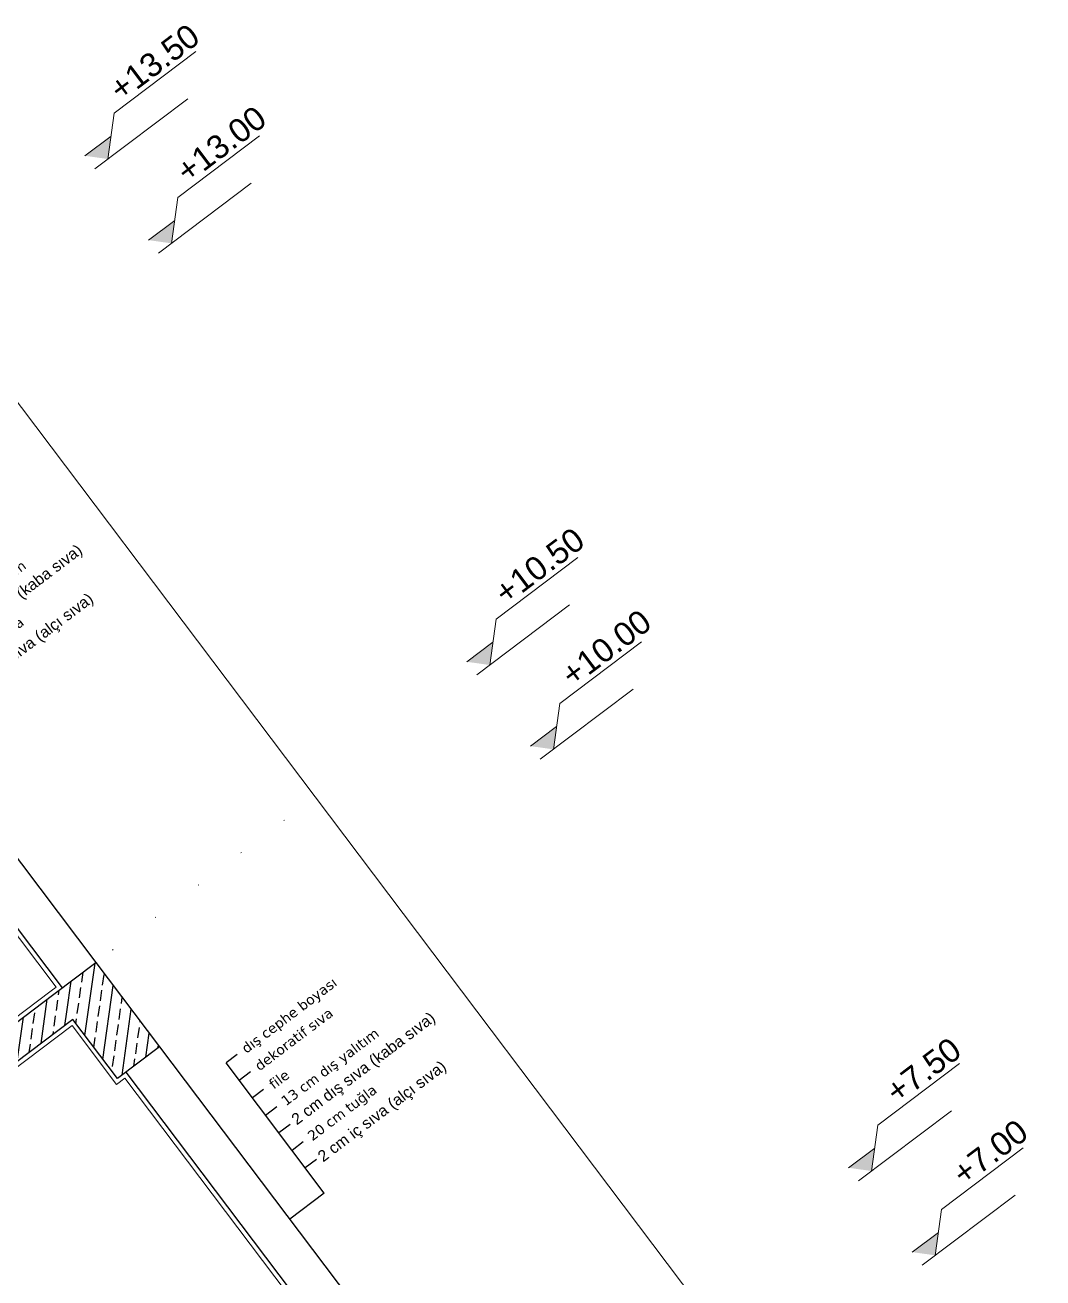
# Model space of a CAD drawing. Header units: millimetres. Extents: x 2232 to 85269, y -3593 to 5869.
# Drawn here: x 4008.5 to 4129, y 4632.8 to 4781 of the extents above; entities that cross this region are included whole.
import ezdxf

# ---------------------------------------------------------------- set-up
doc = ezdxf.new("R2010")
doc.units = ezdxf.units.MM
doc.linetypes.add('DOTX2', pattern=[0.5, 0, -0.5])
for name, color, linetype, lineweight in [('duvar', 232, 'Continuous', 30), ('görünüş', 201, 'Continuous', 18), ('iz', 1, 'DOTX2', 20), ('sıva iç', 21, 'Continuous', 0), ('yazı', 11, 'Continuous', 20), ('ölçü iç', 170, 'Continuous', 9), ('ÖLÇÜ İÇ', 7, 'Continuous', 9)]:
    doc.layers.add(name, color=color, linetype=linetype, lineweight=lineweight)
doc.layers.add('Standart', color=7, linetype='Continuous')
doc.layers.add('Yazi', color=7, linetype='Continuous')
doc.styles.add('arial_1_18', font='arial.ttf', dxfattribs={"height": 0.2})
doc.styles.get("Standard").update_dxf_attribs({"font": 'arial.ttf'})
doc.styles.add('verdana_1_34', font='verdana.ttf', dxfattribs={"height": 0.2})
doc.dimstyles.new('zulay iç ölçü', dxfattribs={"dimtxt": 10, "dimasz": 5, "dimexe": 0.18, "dimexo": 0, "dimgap": 2, "dimtad": 3, "dimdec": 0, "dimzin": 0, "dimdsep": 46, "dimtxsty": 'Standard', "dimblk": 'ARCHTICK', "dimcen": 0.09, "dimse1": 1, "dimse2": 1, "dimadec": 0, "dimazin": 0, "dimtfac": 1, "dimtdec": 0, "dimtix": 1, "dimtofl": 0, "dimtmove": 0, "dimatfit": 3, "dimldrblk": 'ARCHTICK', "dimfxl": 1, "dimtolj": 1, "dimtzin": 0, "dimarcsym": 0})
pattern_1 = [(45, (0, 0), (-7.071068, 7.071068), []), (45, (7.071, 0), (-7.071068, 7.071068), [5, -2.5])]

# ---------------------------------------------------------------- blocks, each defined once
blk = doc.blocks.new('dsafsdfd')
at = {"layer": 'yazı'}
blk.add_hatch(color=256, dxfattribs=at).paths.add_polyline_path([(0, 4.89), (-9.78, 4.89), (-4.89, 0)])
for p, q in [((-45.23, 9.78), (-14.67, 9.78)), ((-14.67, 9.78), (-4.89, 0)), ((-9.78, 4.89), (0, 4.89)), ((-34.77, 0), (0, 0))]:
    blk.add_line(p, q, dxfattribs=at)
blk = doc.blocks.new('IDE991Entity4310')
at = {"layer": 'Standart', "linetype": 'Continuous', "lineweight": -3}
h = blk.add_hatch(dxfattribs=at)
h.set_pattern_fill('ANSI33', color=171, scale=40, style=0)
h.set_pattern_definition(pattern_1)
h.paths.add_polyline_path([(2175, 1035), (1570, 1035), (1570, 1050), (2175, 1050)])
blk = doc.blocks.new('IDE991Entity4314')
at = {"layer": 'Standart', "linetype": 'Continuous', "lineweight": -3}
h = blk.add_hatch(dxfattribs=at)
h.set_pattern_fill('ANSI33', color=171, scale=40, style=0)
h.set_pattern_definition(pattern_1)
h.paths.add_polyline_path([(2200, 1000), (2175, 1000), (2175, 1050), (2200, 1050)])
blk = doc.blocks.new('IDE991Entity5334')
at = {"layer": 'Standart', "color": 159, "linetype": 'Continuous', "lineweight": -3}
blk.add_lwpolyline([(2175, 1035), (1570, 1035)], dxfattribs=at)
blk = doc.blocks.new('IDE991Entity5336')
at = {"layer": 'Standart', "color": 159, "linetype": 'Continuous', "lineweight": -3}
blk.add_lwpolyline([(2175, 1050), (2200, 1050)], dxfattribs=at)
blk = doc.blocks.new('IDE991Entity5342')
at = {"layer": 'Standart', "color": 159, "linetype": 'Continuous', "lineweight": -3}
blk.add_lwpolyline([(2175, 1000), (2175, 1035)], dxfattribs=at)
blk = doc.blocks.new('IDE991Entity5343')
at = {"layer": 'Standart', "color": 159, "linetype": 'Continuous', "lineweight": -3}
blk.add_lwpolyline([(2200, 1000), (2175, 1000)], dxfattribs=at)
blk = doc.blocks.new('IDE991Entity5344')
at = {"layer": 'Standart', "color": 159, "linetype": 'Continuous', "lineweight": -3}
blk.add_lwpolyline([(2200, 1050), (2200, 1000)], dxfattribs=at)
blk = doc.blocks.new('IDE991Entity6560')
at = {"layer": 'Standart', "color": 159, "linetype": 'Continuous', "lineweight": -3}
blk.add_lwpolyline([(2070, 1050), (2175, 1050)], dxfattribs=at)
blk = doc.blocks.new('TRRTYT')
at = {"layer": 'Standart'}
for name in ['IDE991Entity4310', 'IDE991Entity6560', 'IDE991Entity4314', 'IDE991Entity5336', 'IDE991Entity5344', 'IDE991Entity5334', 'IDE991Entity5342', 'IDE991Entity5343']:
    blk.add_blockref(name, (1034515.63, -397430.95), dxfattribs=at)
blk = doc.blocks.new('_ArchTick')
at = {"color": 0, "linetype": 'ByBlock', "const_width": 0.15}
blk.add_lwpolyline([(-0.5, -0.5), (0.5, 0.5)], dxfattribs=at)
blk = doc.blocks.new('*D2444')
at = {"layer": 'Defpoints', "color": 0, "transparency": 16777216}
for p in [(661246.19, -126778.54), (661246.19, -127078.54), (661246.19, -127078.54)]:
    blk.add_point(p, dxfattribs=at)
at = {"layer": 'ÖLÇÜ İÇ', "color": 0, "lineweight": -2, "transparency": 16777216}
blk.add_line((661246.19, -126778.54), (661246.19, -127078.54), dxfattribs=at)
at = {"layer": 'ÖLÇÜ İÇ', "color": 0, "lineweight": -2, "transparency": 16777216, "xscale": 5, "yscale": 5, "zscale": 5}
for p, rotation in [((661246.19, -126778.54), 90), ((661246.19, -127078.54), 270)]:
    blk.add_blockref('_ArchTick', p, dxfattribs=dict(at, rotation=rotation))
at = {"layer": 'ÖLÇÜ İÇ', "color": 0, "transparency": 16777216, "insert": (661239.19, -126928.54), "char_height": 10, "attachment_point": 5, "rotation": 90}
blk.add_mtext('\\A1;300', dxfattribs=at)
blk = doc.blocks.new('*D2461')
at = {"layer": 'Defpoints', "color": 0, "transparency": 16777216}
for p in [(661178.88, -126793.54), (661226.24, -127078.54), (661226.24, -127078.54)]:
    blk.add_point(p, dxfattribs=at)
at = {"layer": 'ÖLÇÜ İÇ', "color": 0, "lineweight": -2, "transparency": 16777216}
blk.add_line((661226.24, -126793.54), (661226.24, -127078.54), dxfattribs=at)
at = {"layer": 'ÖLÇÜ İÇ', "color": 0, "lineweight": -2, "transparency": 16777216, "xscale": 5, "yscale": 5, "zscale": 5}
for p, rotation in [((661226.24, -126793.54), 90), ((661226.24, -127078.54), 270)]:
    blk.add_blockref('_ArchTick', p, dxfattribs=dict(at, rotation=rotation))
at = {"layer": 'ÖLÇÜ İÇ', "color": 0, "transparency": 16777216, "insert": (661219.24, -126936.04), "char_height": 10, "attachment_point": 5, "rotation": 90}
blk.add_mtext('\\A1;285', dxfattribs=at)
blk = doc.blocks.new('Entity12993')
at = {"layer": 'Yazi', "color": 11, "linetype": 'Continuous', "lineweight": -3}
for points in [[(9699.07, 245.32), (9692.45, 245.32)], [(9692.45, 168.08), (9692.45, 245.32)], [(9699.07, 234.94), (9692.45, 234.94)], [(9699.07, 224.56), (9692.45, 224.56)], [(9699.07, 214.18), (9692.45, 214.18)], [(9699.07, 203.8), (9692.45, 203.8)], [(9699.07, 193.42), (9692.45, 193.42)], [(9699.07, 183.04), (9692.45, 183.04)], [(9692.45, 168.08), (9671.91, 168.08)]]:
    blk.add_lwpolyline(points, dxfattribs=at)
for s, height, style, p in [('dış cephe boyası', 4.7407, 'verdana_1_34', (9702.67, 242.92)), ('dekoratif sıva', 4.7407, 'verdana_1_34', (9702.67, 232.54)), ('file', 4.741, 'verdana_1_34', (9702.84, 221.58)), ('13 cm dış yalıtım', 4.7407, 'verdana_1_34', (9702.67, 211.78)), ('2 cm dış sıva (kaba sıva)', 5.3333, 'arial_1_18', (9701.34, 201.49)), ('20 cm tuğla', 4.7407, 'verdana_1_34', (9702.67, 191.02)), ('2 cm iç sıva (alçı sıva)', 5.3333, 'arial_1_18', (9700.74, 179.98))]:
    blk.add_text(s, height=height, dxfattribs=dict(at, style=style)).set_placement(p)
blk = doc.blocks.new('DFGFDGHN')
at = {"layer": 'ÖLÇÜ İÇ'}
dim = blk.add_linear_dim(base=(661246.19, -127078.54), p1=(661246.19, -126778.54), p2=(661246.19, -127078.54), angle=90, dimstyle='zulay iç ölçü', dxfattribs=at)
dim.commit()
dim.dimension.update_dxf_attribs({"geometry": '*D2444', "text_midpoint": (661239.19, -126928.54)})
dim = blk.add_linear_dim(base=(661226.24, -127078.54), p1=(661178.88, -126793.54), p2=(661226.24, -127078.54), angle=90, dimstyle='zulay iç ölçü', override={"dimtmove": 1}, dxfattribs=at)
dim.commit()
dim.dimension.update_dxf_attribs({"geometry": '*D2461', "text_midpoint": (661219.24, -126936.04)})
blk = doc.blocks.new('GHGFHGF')
at = {"layer": 'duvar'}
for points in [[(1295559.78, -409139.54), (1295559.78, -409389.54)], [(1295579.78, -409139.54), (1295579.78, -409389.54)], [(1295559.78, -409439.54), (1295559.78, -409689.54)], [(1295579.78, -409439.54), (1295579.78, -409689.54)]]:
    blk.add_lwpolyline(points, dxfattribs=at)
at = {"layer": 'görünüş'}
for points in [[(1295709.78, -409389.54), (1295709.78, -409089.54)], [(1295709.78, -409689.54), (1295709.78, -409389.54)]]:
    blk.add_lwpolyline(points, dxfattribs=at)
at = {"layer": 'iz', "ltscale": 50}
blk.add_line((1293379.78, -409389.54), (1295709.78, -409389.54), dxfattribs=at)
at = {"layer": 'sıva iç'}
for points in [[(1295091.78, -409106.54), (1295552.78, -409106.54), (1295552.78, -409141.54), (1295557.78, -409141.54), (1295557.78, -409387.54), (1295554.78, -409387.54), (1295449.78, -409387.54), (1295299.78, -409387.54), (1295091.78, -409387.54)], [(1295091.78, -409406.54), (1295552.78, -409406.54), (1295552.78, -409441.54), (1295557.78, -409441.54), (1295557.78, -409687.54), (1295554.78, -409687.54), (1295449.78, -409687.54), (1295299.78, -409687.54), (1295091.78, -409687.54)]]:
    blk.add_lwpolyline(points, close=True, dxfattribs=at)
at = {"layer": 'duvar', "xscale": -1.584000000031665, "yscale": 1.584000000031665, "zscale": 1.584000000031665}
for p in [(1295805.64, -409089.54), (1295805.64, -409139.54), (1295805.64, -409389.54), (1295805.64, -409439.54), (1295805.64, -409689.54), (1295805.64, -409739.54)]:
    blk.add_blockref('dsafsdfd', p, dxfattribs=at)
at = {"layer": 'Standart'}
for p in [(1285907.86, -409432.62), (1285907.86, -409709.89)]:
    blk.add_blockref('Entity12993', p, dxfattribs=at)
at = {"layer": 'sıva iç'}
blk.add_blockref('TRRTYT', (258864.14, -13008.59), dxfattribs=at)
at = {"layer": 'ölçü iç', "lineweight": 30}
blk.add_blockref('DFGFDGHN', (634168.12, -282611), dxfattribs=at)
at = {"layer": 'yazı'}
for s, p in [('+13.50', (1295834.53, -409071.8)), ('+13.00', (1295836.38, -409121.8)), ('+10.50', (1295836.38, -409371.8)), ('+10.00', (1295838.24, -409421.8)), ('+7.50', (1295841.95, -409671.8)), ('+7.00', (1295843.81, -409721.8))]:
    blk.add_text(s, height=11.137, dxfattribs=at).set_placement(p)
blk = doc.blocks.new('RRRR')
at = {"layer": 'sıva iç', "rotation": 37.05267661197627}
blk.add_blockref('GHGFHGF', (-156760.25, -889310.84), dxfattribs=at)

msp = doc.modelspace()

# ---------------------------------------------------------------- block references
at = {"layer": 'ÖLÇÜ İÇ', "xscale": 0.25, "yscale": 0.25, "zscale": 0.25}
msp.add_blockref('RRRR', (-276957.06, 113516.85), dxfattribs=at)

doc.saveas('drawing.dxf')
